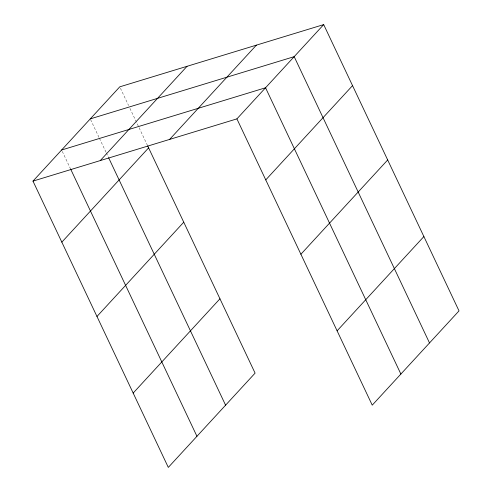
<?xml version="1.0" encoding="UTF-8"?>
<svg xmlns="http://www.w3.org/2000/svg" width="492" height="492" viewBox="0 0 492 492"><rect width="100%" height="100%" fill="white"/><g stroke="black" fill="none" stroke-linecap="round" stroke-linejoin="round"><path stroke-width="0.37" stroke-dasharray="2.46 1.84" d="M120.423 88.228L128.615 105.565M129.925 108.338L147.299 145.091M90.59 119.587L99.107 137.619M99.439 138.307L105.995 152.182M106.321 152.877L108.289 157.034M62.275 151.388L70.141 168.036"/><path stroke-width="0.74" d="M147.631 145.786L255.09 373.127L168.307 467.4L32.982 181.111L119.765 86.838L323.693 24.6L459.018 310.889L372.235 405.162L236.91 118.873L323.693 24.6M100.276 160.577L187.058 66.297M61.832 242.144L148.615 147.864M169.611 139.414L256.393 45.141M96.967 316.479L183.75 222.2M265.754 179.906L352.536 85.626M133.172 393.065L219.955 298.792M300.895 254.241L387.678 159.962M337.1 330.827L423.883 236.554M90.257 118.892L294.185 56.654L429.51 342.942M61.623 150.005L265.545 87.767L400.875 374.049M32.982 181.111L236.91 118.873M108.615 157.729L225.588 405.18M70.473 168.725L196.948 436.287"/></g></svg>
